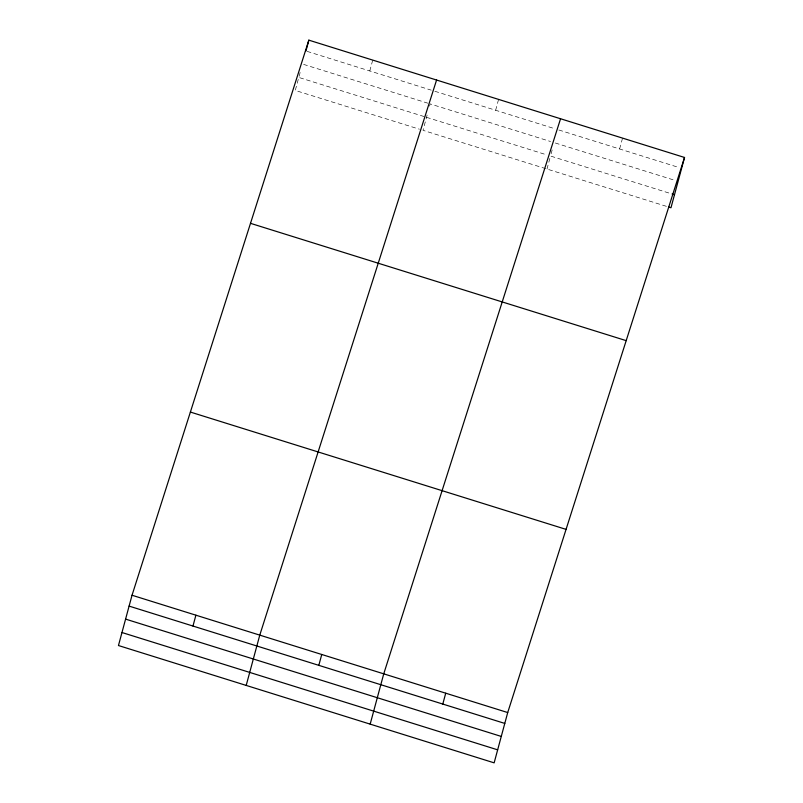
<?xml version="1.0" encoding="UTF-8"?>
<svg xmlns="http://www.w3.org/2000/svg" width="803" height="803" viewBox="0 0 803 803"><rect width="100%" height="100%" fill="white"/><g stroke="black" fill="none" stroke-linecap="round" stroke-linejoin="round"><path stroke-width="0.6" stroke-dasharray="4.01 3.01" d="M299.097 76.315L300.603 70.724M369.792 70.955L372.722 60.095M427.126 115.08L423.02 130.327L667.393 206.642M429.545 106.147L430.147 103.908L550.547 141.509M495.642 110.262L498.573 99.391M546.994 169.042L550.497 156.033L670.896 193.633M551.109 153.795L552.615 148.214M619.615 148.977L622.546 138.106M307.107 51.382L431.291 90.167M434.845 91.271L555.244 128.871M558.818 129.986L679.218 167.586M303.594 64.391L427.778 103.175M555.315 143.004L675.704 180.595M424.165 116.576L298.796 77.429L295.283 90.448L419.467 129.223M426.523 117.318L546.923 154.919"/><path stroke-width="1.2" d="M132.033 595.244L118.463 645.532L494.146 762.85L507.717 712.552L684.537 157.468L308.854 40.15L132.033 595.244L507.717 712.552M305.923 51.011L308.854 40.15M192.971 626.049L195.902 615.188M246.2 685.421L259.77 635.133L436.581 80.039M318.821 665.346L321.752 654.485M370.173 724.135L383.744 673.837L560.564 118.754M442.794 704.06L445.725 693.2M684.537 157.468L670.967 207.756L668.578 207.013M672.091 194.005L674.48 194.748M250.506 223.334L626.189 340.643M190.381 412.059L566.065 529.378M129.102 606.104L504.786 723.423M125.589 619.113L501.273 736.431M121.976 632.523L497.659 749.841"/></g></svg>
